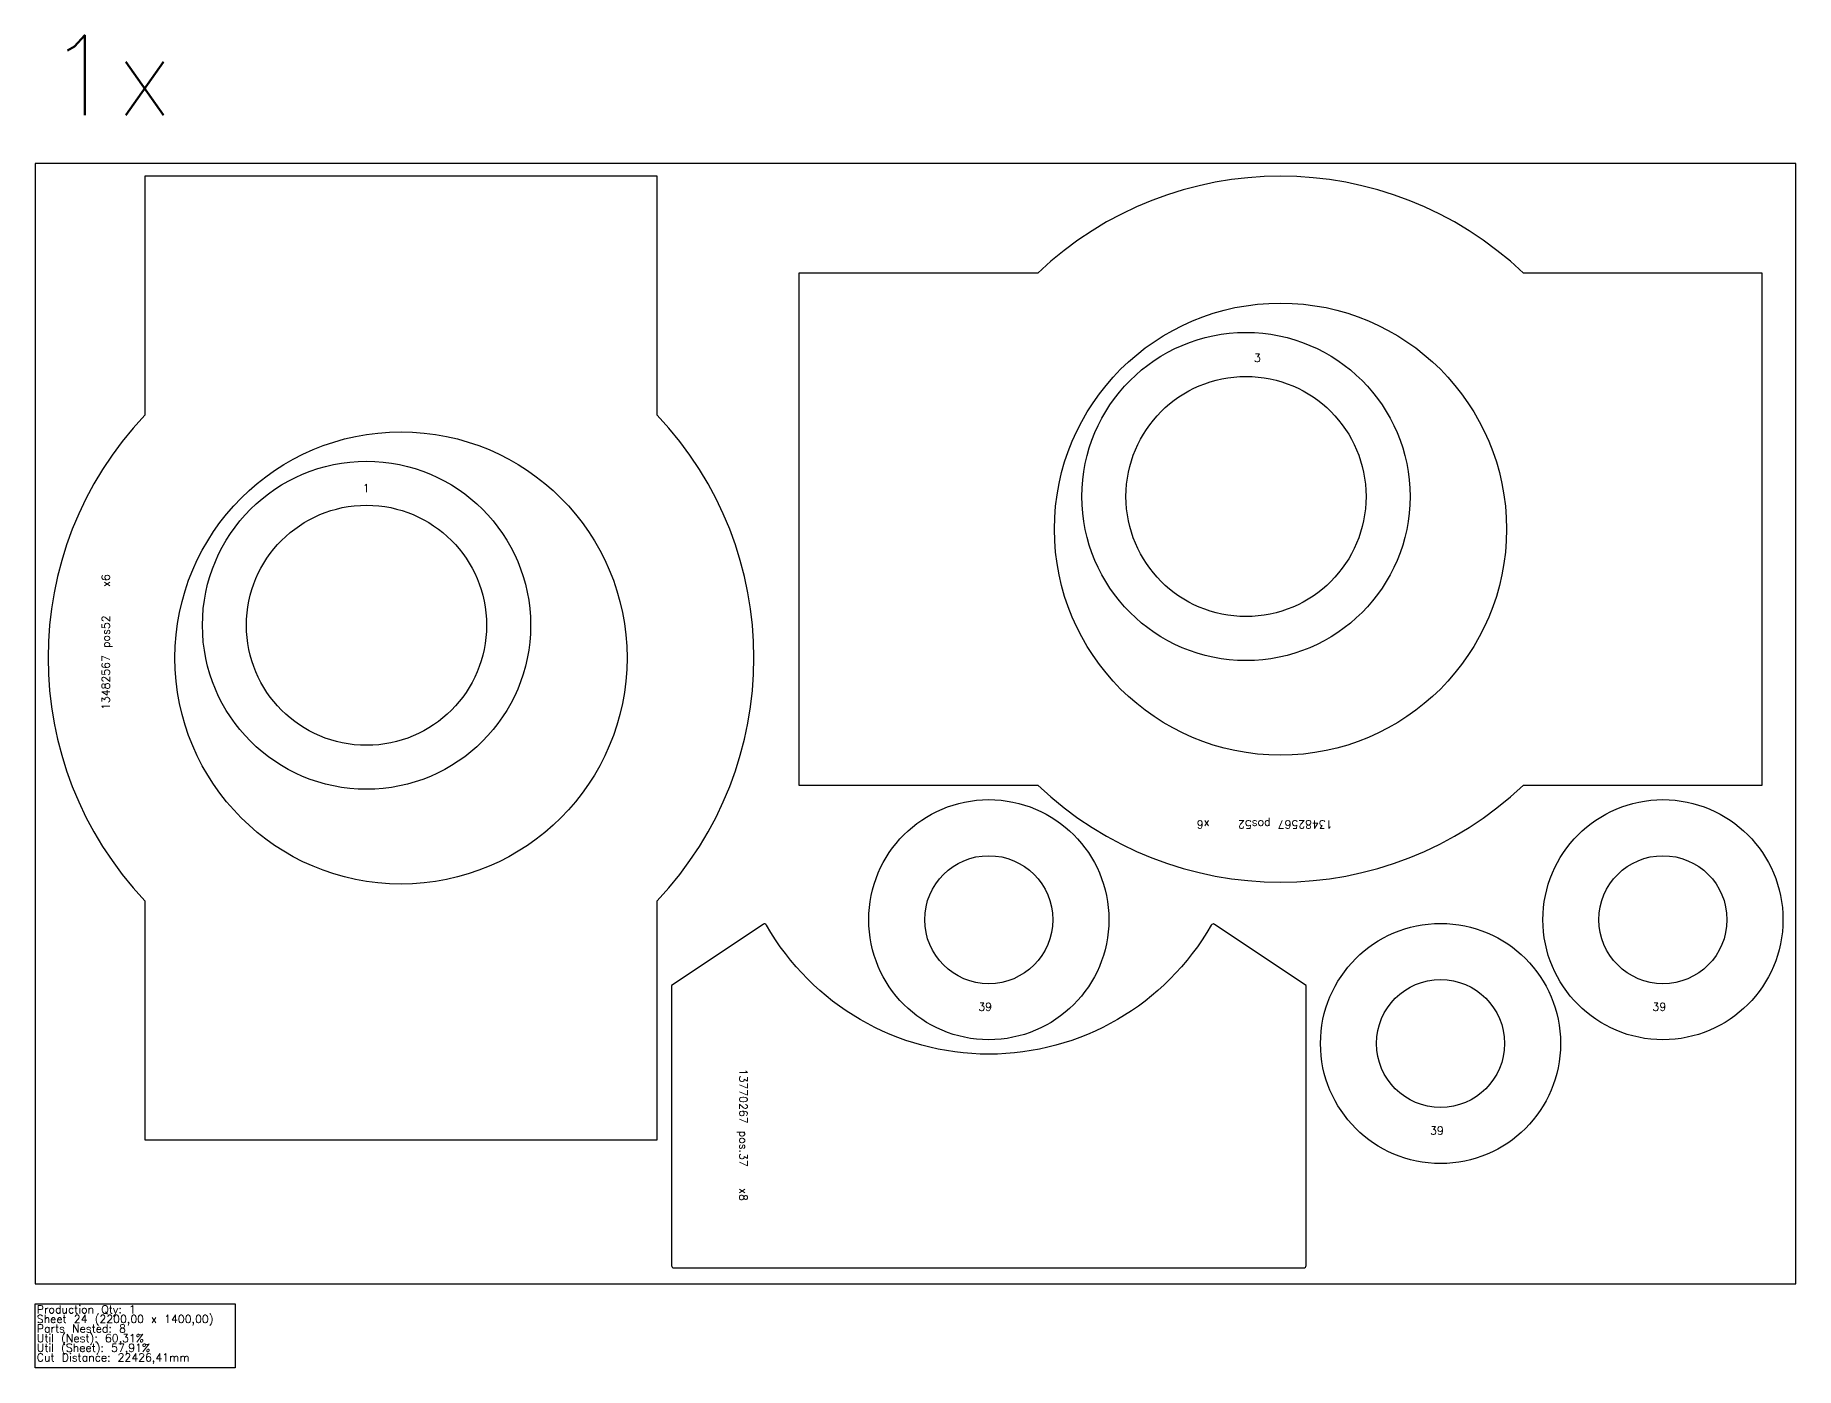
# Model space of a CAD drawing. Header units: millimetres. Extents: x 0 to 68500, y -105 to 2360.
# Drawn here: x 61620 to 63820, y -105 to 1560 of the extents above; entities that cross this region are included whole.
import ezdxf

# ---------------------------------------------------------------- set-up
doc = ezdxf.new("R2010")
doc.units = ezdxf.units.MM
for name, color, linetype in [('--NestedParts--', 7, 'Continuous'), ('sheet', 24, 'Continuous'), ('Stats', 7, 'Continuous'), ('Texto', 7, 'Continuous')]:
    doc.layers.add(name, color=color, linetype=linetype)
doc.styles.get("Standard").update_dxf_attribs({"font": 'txt.shx'})

msp = doc.modelspace()

# ---------------------------------------------------------------- linework, layer by layer
at = {"layer": '--NestedParts--', "color": 7}
for points in [[(61757.1, 180), (62397.1, 180), (62397.1, 478.6, 0.39875), (62397.1, 1085.4), (62397.1, 1384), (61757.1, 1384), (61757.1, 1085.4, 0.39875), (61757.1, 478.6)], [(63778.1, 622.9), (63778.1, 1262.9), (63479.6, 1262.9, 0.39875), (62872.7, 1262.9), (62574.1, 1262.9), (62574.1, 622.9), (62872.7, 622.9, 0.39875), (63479.6, 622.9)], [(62415.1, 372.8), (62415.1, 22.8, 0.414214), (62418.1, 19.8), (63205.1, 19.8, 0.414214), (63208.1, 22.8), (63208.1, 372.8), (63093.7, 449.1, 0.434543), (63089.5, 448.1, -0.580355), (62533.8, 448.1, 0.434543), (62529.5, 449.1)]]:
    msp.add_lwpolyline(points, format="xyb", close=True, dxfattribs=at)
for centre, radius in [((63176.1, 942.9), 282.5), ((63133, 983.7), 205), ((63133, 983.7), 150), ((62077.1, 782), 282.5), ((62034, 822.8), 205), ((62034, 822.8), 150), ((62811.6, 454.9), 150), ((63654, 454.9), 150), ((62811.6, 454.9), 80), ((63654, 454.9), 80), ((63376.1, 300.2), 150), ((63376.1, 300.2), 80)]:
    msp.add_circle(centre, radius, dxfattribs=at)
at = {"layer": 'sheet', "color": 7}
msp.add_lwpolyline([(61620, 0), (63820, 0), (63820, 1400), (61620, 1400)], close=True, dxfattribs=at)
at = {"layer": 'Stats', "color": 151}
msp.add_lwpolyline([(61620, -25), (61870, -25), (61870, -105), (61620, -105), (61620, -25)], close=True, dxfattribs=at)

# ---------------------------------------------------------------- texts
at = {"insert": (61634.8, 1560.1), "char_height": 100, "attachment_point": 1}
msp.add_mtext_dynamic_manual_height_columns('1x', width=283.974, gutter_width=1, heights=[0], dxfattribs=at)
at = {"layer": 'Stats', "color": 60}
for s, p in [('Sheet 24 (2200,00 x 1400,00)', (61622, -49)), ('Production Qty: 1', (61622, -37)), ('Parts Nested: 8', (61622, -61)), ('Util (Nest): 60,31%', (61622, -73)), ('Cut Distance: 22426,41mm', (61622, -97)), ('Util (Sheet): 57,91%', (61622, -85))]:
    msp.add_text(s, height=10, dxfattribs=at).set_placement(p)
at = {"layer": 'Texto', "color": 3, "char_height": 10, "width": 25.724, "attachment_point": 1}
for s, insert in [('3', (63142.9, 1161.9)), ('1', (62029.2, 999.3)), ('39', (62798.5, 351.1)), ('39', (63640.9, 351.1)), ('39', (63363, 196.4))]:
    msp.add_mtext(s, dxfattribs=dict(at, insert=insert))
at = {"layer": 'Texto', "color": 3, "char_height": 10, "attachment_point": 1}
for s, insert, width, rotation in [('13482567 pos52    x6', (61703.1, 716.9), 287.95, 90), ('13482567 pos52    x6', (63241.2, 568.9), 287.95, 180), ('13770267 pos.37   x8', (62509.9, 268.7), 276.873, 270)]:
    msp.add_mtext(s, dxfattribs=dict(at, insert=insert, width=width, rotation=rotation))

doc.saveas('drawing.dxf')
